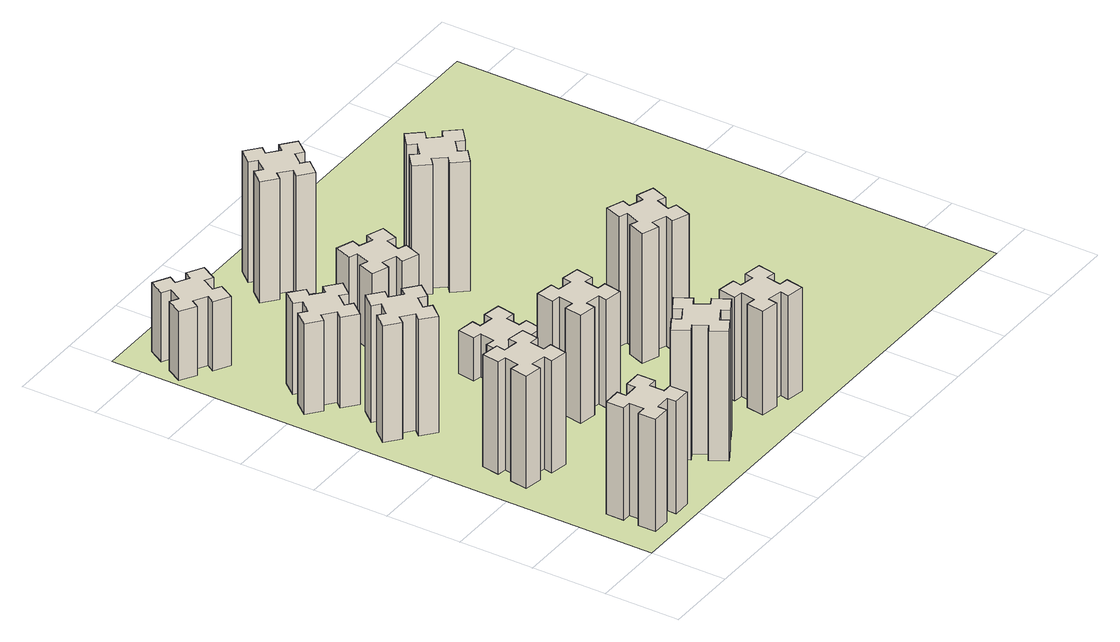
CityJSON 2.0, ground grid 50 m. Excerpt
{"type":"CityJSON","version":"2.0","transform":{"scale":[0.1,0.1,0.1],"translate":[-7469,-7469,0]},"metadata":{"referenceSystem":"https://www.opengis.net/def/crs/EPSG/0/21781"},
"CityObjects":{
"building1":{"type":"Building","attributes":{"class":"1000","function":"1000","usage":"1000","yearOfConstruction":2016,"roofType":"1000","measuredHeight":78,"storeysAboveGround":30,"storeysBelowGround":0},"geometry":[{"type":"Solid","lod":"1","boundaries":[[[[0,1,2,3,4,5,6,7,8,9,10,11,12,13,14,15,16,17,18,19]],[[17,16,20,21]],[[16,15,22,20]],[[15,14,23,22]],[[14,13,24,23]],[[13,12,25,24]],[[12,11,26,25]],[[11,10,27,26]],[[10,9,28,27]],[[9,8,29,28]],[[8,7,30,29]],[[7,6,31,30]],[[6,5,32,31]],[[5,4,33,32]],[[4,3,34,33]],[[3,2,35,34]],[[2,1,36,35]],[[1,0,37,36]],[[0,19,38,37]],[[19,18,39,38]],[[18,17,21,39]],[[24,25,26,27,28,29,30,31,32,33,34,35,36,37,38,39,21,20,22,23]]]]}]},
"building2":{"type":"Building","attributes":{"class":"1000","function":"1000","usage":"1000","yearOfConstruction":2016,"roofType":"1000","measuredHeight":78,"storeysAboveGround":30,"storeysBelowGround":0},"geometry":[{"type":"Solid","lod":"1","boundaries":[[[[40,41,42,43,44,45,46,47,48,49,50,51,52,53,54,55,56,57,58,59]],[[57,56,60,61]],[[56,55,62,60]],[[55,54,63,62]],[[54,53,64,63]],[[53,52,65,64]],[[52,51,66,65]],[[51,50,67,66]],[[50,49,68,67]],[[49,48,69,68]],[[48,47,70,69]],[[47,46,71,70]],[[46,45,72,71]],[[45,44,73,72]],[[44,43,74,73]],[[43,42,75,74]],[[42,41,76,75]],[[41,40,77,76]],[[40,59,78,77]],[[59,58,79,78]],[[58,57,61,79]],[[64,65,66,67,68,69,70,71,72,73,74,75,76,77,78,79,61,60,62,63]]]]}]},
"building3":{"type":"Building","attributes":{"class":"1000","function":"1000","usage":"1000","yearOfConstruction":2016,"roofType":"1000","measuredHeight":81,"storeysAboveGround":30,"storeysBelowGround":0},"geometry":[{"type":"Solid","lod":"1","boundaries":[[[[80,81,82,83,84,85,86,87,88,89,90,91,92,93,94,95,96,97,98,99]],[[97,96,100,101]],[[96,95,102,100]],[[95,94,103,102]],[[94,93,104,103]],[[93,92,105,104]],[[92,91,106,105]],[[91,90,107,106]],[[90,89,108,107]],[[89,88,109,108]],[[88,87,110,109]],[[87,86,111,110]],[[86,85,112,111]],[[85,84,113,112]],[[84,83,114,113]],[[83,82,115,114]],[[82,81,116,115]],[[81,80,117,116]],[[80,99,118,117]],[[99,98,119,118]],[[98,97,101,119]],[[104,105,106,107,108,109,110,111,112,113,114,115,116,117,118,119,101,100,102,103]]]]}]},
"building4":{"type":"Building","attributes":{"class":"1000","function":"1000","usage":"1000","yearOfConstruction":2016,"roofType":"1000","measuredHeight":63,"storeysAboveGround":30,"storeysBelowGround":0},"geometry":[{"type":"Solid","lod":"1","boundaries":[[[[120,121,122,123,124,125,126,127,128,129,130,131,132,133,134,135,136,137,138,139]],[[137,136,140,141]],[[136,135,142,140]],[[135,134,143,142]],[[134,133,144,143]],[[133,132,145,144]],[[132,131,146,145]],[[131,130,147,146]],[[130,129,148,147]],[[129,128,149,148]],[[128,127,150,149]],[[127,126,151,150]],[[126,125,152,151]],[[125,124,153,152]],[[124,123,154,153]],[[123,122,155,154]],[[122,121,156,155]],[[121,120,157,156]],[[120,139,158,157]],[[139,138,159,158]],[[138,137,141,159]],[[144,145,146,147,148,149,150,151,152,153,154,155,156,157,158,159,141,140,142,143]]]]}]},
"building5":{"type":"Building","attributes":{"class":"1000","function":"1000","usage":"1000","yearOfConstruction":2016,"roofType":"1000","measuredHeight":90,"storeysAboveGround":30,"storeysBelowGround":0},"geometry":[{"type":"Solid","lod":"1","boundaries":[[[[160,161,162,163,164,165,166,167,168,169,170,171,172,173,174,175,176,177,178,179]],[[177,176,180,181]],[[176,175,182,180]],[[175,174,183,182]],[[174,173,184,183]],[[173,172,185,184]],[[172,171,186,185]],[[171,170,187,186]],[[170,169,188,187]],[[169,168,189,188]],[[168,167,190,189]],[[167,166,191,190]],[[166,165,192,191]],[[165,164,193,192]],[[164,163,194,193]],[[163,162,195,194]],[[162,161,196,195]],[[161,160,197,196]],[[160,179,198,197]],[[179,178,199,198]],[[178,177,181,199]],[[184,185,186,187,188,189,190,191,192,193,194,195,196,197,198,199,181,180,182,183]]]]}]},
"building6":{"type":"Building","attributes":{"class":"1000","function":"1000","usage":"1000","yearOfConstruction":2016,"roofType":"1000","measuredHeight":48,"storeysAboveGround":30,"storeysBelowGround":0},"geometry":[{"type":"Solid","lod":"1","boundaries":[[[[200,201,202,203,204,205,206,207,208,209,210,211,212,213,214,215,216,217,218,219]],[[217,216,220,221]],[[216,215,222,220]],[[215,214,223,222]],[[214,213,224,223]],[[213,212,225,224]],[[212,211,226,225]],[[211,210,227,226]],[[210,209,228,227]],[[209,208,229,228]],[[208,207,230,229]],[[207,206,231,230]],[[206,205,232,231]],[[205,204,233,232]],[[204,203,234,233]],[[203,202,235,234]],[[202,201,236,235]],[[201,200,237,236]],[[200,219,238,237]],[[219,218,239,238]],[[218,217,221,239]],[[224,225,226,227,228,229,230,231,232,233,234,235,236,237,238,239,221,220,222,223]]]]}]},
"building7":{"type":"Building","attributes":{"class":"1000","function":"1000","usage":"1000","yearOfConstruction":2016,"roofType":"1000","measuredHeight":75,"storeysAboveGround":30,"storeysBelowGround":0},"geometry":[{"type":"Solid","lod":"1","boundaries":[[[[240,241,242,243,244,245,246,247,248,249,250,251,252,253,254,255,256,257,258,259]],[[257,256,260,261]],[[256,255,262,260]],[[255,254,263,262]],[[254,253,264,263]],[[253,252,265,264]],[[252,251,266,265]],[[251,250,267,266]],[[250,249,268,267]],[[249,248,269,268]],[[248,247,270,269]],[[247,246,271,270]],[[246,245,272,271]],[[245,244,273,272]],[[244,243,274,273]],[[243,242,275,274]],[[242,241,276,275]],[[241,240,277,276]],[[240,259,278,277]],[[259,258,279,278]],[[258,257,261,279]],[[264,265,266,267,268,269,270,271,272,273,274,275,276,277,278,279,261,260,262,263]]]]}]},
"building8":{"type":"Building","attributes":{"class":"1000","function":"1000","usage":"1000","yearOfConstruction":2016,"roofType":"1000","measuredHeight":30,"storeysAboveGround":30,"storeysBelowGround":0},"geometry":[{"type":"Solid","lod":"1","boundaries":[[[[280,281,282,283,284,285,286,287,288,289,290,291,292,293,294,295,296,297,298,299]],[[297,296,300,301]],[[296,295,302,300]],[[295,294,303,302]],[[294,293,304,303]],[[293,292,305,304]],[[292,291,306,305]],[[291,290,307,306]],[[290,289,308,307]],[[289,288,309,308]],[[288,287,310,309]],[[287,286,311,310]],[[286,285,312,311]],[[285,284,313,312]],[[284,283,314,313]],[[283,282,315,314]],[[282,281,316,315]],[[281,280,317,316]],[[280,299,318,317]],[[299,298,319,318]],[[298,297,301,319]],[[304,305,306,307,308,309,310,311,312,313,314,315,316,317,318,319,301,300,302,303]]]]}]},
"building9":{"type":"Building","attributes":{"class":"1000","function":"1000","usage":"1000","yearOfConstruction":2016,"roofType":"1000","measuredHeight":72,"storeysAboveGround":30,"storeysBelowGround":0},"geometry":[{"type":"Solid","lod":"1","boundaries":[[[[320,321,322,323,324,325,326,327,328,329,330,331,332,333,334,335,336,337,338,339]],[[337,336,340,341]],[[336,335,342,340]],[[335,334,343,342]],[[334,333,344,343]],[[333,332,345,344]],[[332,331,346,345]],[[331,330,347,346]],[[330,329,348,347]],[[329,328,349,348]],[[328,327,350,349]],[[327,326,351,350]],[[326,325,352,351]],[[325,324,353,352]],[[324,323,354,353]],[[323,322,355,354]],[[322,321,356,355]],[[321,320,357,356]],[[320,339,358,357]],[[339,338,359,358]],[[338,337,341,359]],[[344,345,346,347,348,349,350,351,352,353,354,355,356,357,358,359,341,340,342,343]]]]}]},
"building10":{"type":"Building","attributes":{"class":"1000","function":"1000","usage":"1000","yearOfConstruction":2016,"roofType":"1000","measuredHeight":54,"storeysAboveGround":30,"storeysBelowGround":0},"geometry":[{"type":"Solid","lod":"1","boundaries":[[[[360,361,362,363,364,365,366,367,368,369,370,371,372,373,374,375,376,377,378,379]],[[377,376,380,381]],[[376,375,382,380]],[[375,374,383,382]],[[374,373,384,383]],[[373,372,385,384]],[[372,371,386,385]],[[371,370,387,386]],[[370,369,388,387]],[[369,368,389,388]],[[368,367,390,389]],[[367,366,391,390]],[[366,365,392,391]],[[365,364,393,392]],[[364,363,394,393]],[[363,362,395,394]],[[362,361,396,395]],[[361,360,397,396]],[[360,379,398,397]],[[379,378,399,398]],[[378,377,381,399]],[[384,385,386,387,388,389,390,391,392,393,394,395,396,397,398,399,381,380,382,383]]]]}]},
"building11":{"type":"Building","attributes":{"class":"1000","function":"1000","usage":"1000","yearOfConstruction":2016,"roofType":"1000","measuredHeight":84,"storeysAboveGround":30,"storeysBelowGround":0},"geometry":[{"type":"Solid","lod":"1","boundaries":[[[[400,401,402,403,404,405,406,407,408,409,410,411,412,413,414,415,416,417,418,419]],[[417,416,420,421]],[[416,415,422,420]],[[415,414,423,422]],[[414,413,424,423]],[[413,412,425,424]],[[412,411,426,425]],[[411,410,427,426]],[[410,409,428,427]],[[409,408,429,428]],[[408,407,430,429]],[[407,406,431,430]],[[406,405,432,431]],[[405,404,433,432]],[[404,403,434,433]],[[403,402,435,434]],[[402,401,436,435]],[[401,400,437,436]],[[400,419,438,437]],[[419,418,439,438]],[[418,417,421,439]],[[424,425,426,427,428,429,430,431,432,433,434,435,436,437,438,439,421,420,422,423]]]]}]},
"building12":{"type":"Building","attributes":{"class":"1000","function":"1000","usage":"1000","yearOfConstruction":2016,"roofType":"1000","measuredHeight":90,"storeysAboveGround":30,"storeysBelowGround":0},"geometry":[{"type":"Solid","lod":"1","boundaries":[[[[440,441,442,443,444,445,446,447,448,449,450,451,452,453,454,455,456,457,458,459]],[[457,456,460,461]],[[456,455,462,460]],[[455,454,463,462]],[[454,453,464,463]],[[453,452,465,464]],[[452,451,466,465]],[[451,450,467,466]],[[450,449,468,467]],[[449,448,469,468]],[[448,447,470,469]],[[447,446,471,470]],[[446,445,472,471]],[[445,444,473,472]],[[444,443,474,473]],[[443,442,475,474]],[[442,441,476,475]],[[441,440,477,476]],[[440,459,478,477]],[[459,458,479,478]],[[458,457,461,479]],[[464,465,466,467,468,469,470,471,472,473,474,475,476,477,478,479,461,460,462,463]]]]}]},
"building13":{"type":"Building","attributes":{"class":"1000","function":"1000","usage":"1000","yearOfConstruction":2016,"roofType":"1000","measuredHeight":90,"storeysAboveGround":30,"storeysBelowGround":0},"geometry":[{"type":"Solid","lod":"1","boundaries":[[[[480,481,482,483,484,485,486,487,488,489,490,491,492,493,494,495,496,497,498,499]],[[497,496,500,501]],[[496,495,502,500]],[[495,494,503,502]],[[494,493,504,503]],[[493,492,505,504]],[[492,491,506,505]],[[491,490,507,506]],[[490,489,508,507]],[[489,488,509,508]],[[488,487,510,509]],[[487,486,511,510]],[[486,485,512,511]],[[485,484,513,512]],[[484,483,514,513]],[[483,482,515,514]],[[482,481,516,515]],[[481,480,517,516]],[[480,499,518,517]],[[499,498,519,518]],[[498,497,501,519]],[[504,505,506,507,508,509,510,511,512,513,514,515,516,517,518,519,501,500,502,503]]]]}]},
"landuse1":{"type":"LandUse","attributes":{"name":"plot1","function":"1010"},"geometry":[{"type":"MultiSurface","lod":"1","boundaries":[[[520,521,522,523]]]}]}
},
"vertices":[
[265,325,0],[265,225,0],[205,225,0],[205,105,0],[325,105,0],[325,165,0],[425,165,0],[425,105,0],[545,105,0],[545,225,0],[485,225,0],[485,325,0],[545,325,0],[545,445,0],[425,445,0],[425,385,0],[325,385,0],[325,445,0],[205,445,0],[205,325,0],[325,385,780],[325,445,780],[425,385,780],[425,445,780],[545,445,780],[545,325,780],[485,325,780],[485,225,780],[545,225,780],[545,105,780],[425,105,780],[425,165,780],[325,165,780],[325,105,780],[205,105,780],[205,225,780],[265,225,780],[265,325,780],[205,325,780],[205,445,780],
[307,1016,0],[405,998,0],[395,939,0],[513,918,0],[534,1037,0],[475,1047,0],[492,1145,0],[551,1135,0],[572,1253,0],[454,1274,0],[444,1215,0],[345,1232,0],[356,1291,0],[237,1312,0],[217,1194,0],[276,1184,0],[258,1085,0],[199,1096,0],[178,977,0],[297,957,0],[258,1085,780],[199,1096,780],[276,1184,780],[217,1194,780],[237,1312,780],[356,1291,780],[345,1232,780],[444,1215,780],[454,1274,780],[572,1253,780],[551,1135,780],[492,1145,780],[475,1047,780],[534,1037,780],[513,918,780],[395,939,780],[405,998,780],[307,1016,780],[297,957,780],[178,977,780],
[427,1846,0],[492,1923,0],[538,1884,0],[615,1976,0],[523,2053,0],[484,2007,0],[408,2072,0],[446,2118,0],[354,2195,0],[277,2103,0],[323,2064,0],[259,1988,0],[213,2026,0],[136,1934,0],[228,1857,0],[266,1903,0],[343,1839,0],[304,1793,0],[396,1716,0],[473,1808,0],[343,1839,810],[304,1793,810],[266,1903,810],[228,1857,810],[136,1934,810],[213,2026,810],[259,1988,810],[323,2064,810],[277,2103,810],[354,2195,810],[446,2118,810],[408,2072,810],[484,2007,810],[523,2053,810],[615,1976,810],[538,1884,810],[492,1923,810],[427,1846,810],[473,1808,810],[396,1716,810],
[484,2547,0],[408,2612,0],[446,2658,0],[354,2735,0],[277,2643,0],[323,2604,0],[259,2528,0],[213,2566,0],[136,2474,0],[228,2397,0],[266,2443,0],[343,2379,0],[304,2333,0],[396,2256,0],[473,2348,0],[427,2386,0],[492,2463,0],[538,2424,0],[615,2516,0],[523,2593,0],[492,2463,630],[538,2424,630],[427,2386,630],[473,2348,630],[396,2256,630],[304,2333,630],[343,2379,630],[266,2443,630],[228,2397,630],[136,2474,630],[213,2566,630],[259,2528,630],[323,2604,630],[277,2643,630],[354,2735,630],[446,2658,630],[408,2612,630],[484,2547,630],[523,2593,630],[615,2516,630],
[1127,255,0],[1214,305,0],[1244,253,0],[1348,313,0],[1288,417,0],[1236,387,0],[1186,474,0],[1238,504,0],[1178,608,0],[1074,548,0],[1104,496,0],[1017,446,0],[987,498,0],[883,438,0],[943,334,0],[995,364,0],[1045,277,0],[993,247,0],[1053,143,0],[1157,203,0],[1045,277,900],[993,247,900],[995,364,900],[943,334,900],[883,438,900],[987,498,900],[1017,446,900],[1104,496,900],[1074,548,900],[1178,608,900],[1238,504,900],[1186,474,900],[1236,387,900],[1288,417,900],[1348,313,900],[1244,253,900],[1214,305,900],[1127,255,900],[1157,203,900],[1053,143,900],
[177,3265,0],[264,3215,0],[234,3163,0],[338,3103,0],[398,3207,0],[346,3237,0],[396,3324,0],[448,3294,0],[508,3398,0],[404,3458,0],[374,3406,0],[287,3456,0],[317,3508,0],[213,3568,0],[153,3464,0],[205,3434,0],[155,3347,0],[103,3377,0],[43,3273,0],[147,3213,0],[155,3347,480],[103,3377,480],[205,3434,480],[153,3464,480],[213,3568,480],[317,3508,480],[287,3456,480],[374,3406,480],[404,3458,480],[508,3398,480],[448,3294,480],[396,3324,480],[346,3237,480],[398,3207,480],[338,3103,480],[234,3163,480],[264,3215,480],[177,3265,480],[147,3213,480],[43,3273,480],
[1047,1116,0],[1145,1098,0],[1135,1039,0],[1253,1018,0],[1274,1137,0],[1215,1147,0],[1232,1245,0],[1291,1235,0],[1312,1353,0],[1194,1374,0],[1184,1315,0],[1085,1332,0],[1096,1391,0],[977,1412,0],[957,1294,0],[1016,1284,0],[998,1185,0],[939,1196,0],[918,1077,0],[1037,1057,0],[998,1185,750],[939,1196,750],[1016,1284,750],[957,1294,750],[977,1412,750],[1096,1391,750],[1085,1332,750],[1184,1315,750],[1194,1374,750],[1312,1353,750],[1291,1235,750],[1232,1245,750],[1215,1147,750],[1274,1137,750],[1253,1018,750],[1135,1039,750],[1145,1098,750],[1047,1116,750],[1037,1057,750],[918,1077,750],
[1047,1656,0],[1145,1638,0],[1135,1579,0],[1253,1558,0],[1274,1677,0],[1215,1687,0],[1232,1785,0],[1291,1775,0],[1312,1893,0],[1194,1914,0],[1184,1855,0],[1085,1872,0],[1096,1931,0],[977,1952,0],[957,1834,0],[1016,1824,0],[998,1725,0],[939,1736,0],[918,1617,0],[1037,1597,0],[998,1725,300],[939,1736,300],[1016,1824,300],[957,1834,300],[977,1952,300],[1096,1931,300],[1085,1872,300],[1184,1855,300],[1194,1914,300],[1312,1893,300],[1291,1775,300],[1232,1785,300],[1215,1687,300],[1274,1677,300],[1253,1558,300],[1135,1579,300],[1145,1638,300],[1047,1656,300],[1037,1597,300],[918,1617,300],
[1855,307,0],[1872,405,0],[1931,395,0],[1952,513,0],[1834,534,0],[1824,475,0],[1725,492,0],[1736,551,0],[1617,572,0],[1597,454,0],[1656,444,0],[1638,345,0],[1579,356,0],[1558,237,0],[1677,217,0],[1687,276,0],[1785,258,0],[1775,199,0],[1893,178,0],[1914,297,0],[1785,258,720],[1775,199,720],[1687,276,720],[1677,217,720],[1558,237,720],[1579,356,720],[1638,345,720],[1656,444,720],[1597,454,720],[1617,572,720],[1736,551,720],[1725,492,720],[1824,475,720],[1834,534,720],[1952,513,720],[1931,395,720],[1872,405,720],[1855,307,720],[1914,297,720],[1893,178,720],
[1029,2680,0],[995,2586,0],[939,2607,0],[897,2494,0],[1010,2453,0],[1031,2509,0],[1125,2475,0],[1104,2419,0],[1217,2377,0],[1258,2490,0],[1202,2511,0],[1236,2605,0],[1292,2584,0],[1333,2697,0],[1220,2738,0],[1200,2682,0],[1106,2716,0],[1127,2772,0],[1014,2813,0],[973,2700,0],[1106,2716,540],[1127,2772,540],[1200,2682,540],[1220,2738,540],[1333,2697,540],[1292,2584,540],[1236,2605,540],[1202,2511,540],[1258,2490,540],[1217,2377,540],[1104,2419,540],[1125,2475,540],[1031,2509,540],[1010,2453,540],[897,2494,540],[939,2607,540],[995,2586,540],[1029,2680,540],[973,2700,540],[1014,2813,540],
[1106,3283,0],[1183,3219,0],[1144,3173,0],[1236,3096,0],[1313,3188,0],[1267,3226,0],[1332,3303,0],[1378,3264,0],[1455,3356,0],[1363,3433,0],[1324,3387,0],[1248,3452,0],[1286,3498,0],[1194,3575,0],[1117,3483,0],[1163,3444,0],[1099,3368,0],[1053,3406,0],[976,3314,0],[1068,3237,0],[1099,3368,840],[1053,3406,840],[1163,3444,840],[1117,3483,840],[1194,3575,840],[1286,3498,840],[1248,3452,840],[1324,3387,840],[1363,3433,840],[1455,3356,840],[1378,3264,840],[1332,3303,840],[1267,3226,840],[1313,3188,840],[1236,3096,840],[1144,3173,840],[1183,3219,840],[1106,3283,840],[1068,3237,840],[976,3314,840],
[1940,1302,0],[1846,1336,0],[1867,1392,0],[1754,1433,0],[1713,1320,0],[1769,1300,0],[1735,1206,0],[1679,1227,0],[1637,1114,0],[1750,1073,0],[1771,1129,0],[1865,1095,0],[1844,1039,0],[1957,997,0],[1998,1110,0],[1942,1131,0],[1976,1225,0],[2032,1204,0],[2073,1317,0],[1960,1358,0],[1976,1225,900],[2032,1204,900],[1942,1131,900],[1998,1110,900],[1957,997,900],[1844,1039,900],[1865,1095,900],[1771,1129,900],[1750,1073,900],[1637,1114,900],[1679,1227,900],[1735,1206,900],[1769,1300,900],[1713,1320,900],[1754,1433,900],[1867,1392,900],[1846,1336,900],[1940,1302,900],[1960,1358,900],[2073,1317,900],
[1788,2479,0],[1864,2543,0],[1903,2497,0],[1995,2574,0],[1918,2666,0],[1872,2628,0],[1807,2704,0],[1853,2743,0],[1776,2835,0],[1684,2758,0],[1723,2712,0],[1646,2647,0],[1608,2693,0],[1516,2616,0],[1593,2524,0],[1639,2563,0],[1703,2486,0],[1657,2448,0],[1734,2356,0],[1826,2433,0],[1703,2486,900],[1657,2448,900],[1639,2563,900],[1593,2524,900],[1516,2616,900],[1608,2693,900],[1646,2647,900],[1723,2712,900],[1684,2758,900],[1776,2835,900],[1853,2743,900],[1807,2704,900],[1872,2628,900],[1918,2666,900],[1995,2574,900],[1903,2497,900],[1864,2543,900],[1788,2479,900],[1826,2433,900],[1734,2356,900],
[5,3705,0],[3705,3705,0],[3705,5,0],[5,5,0]
]}
